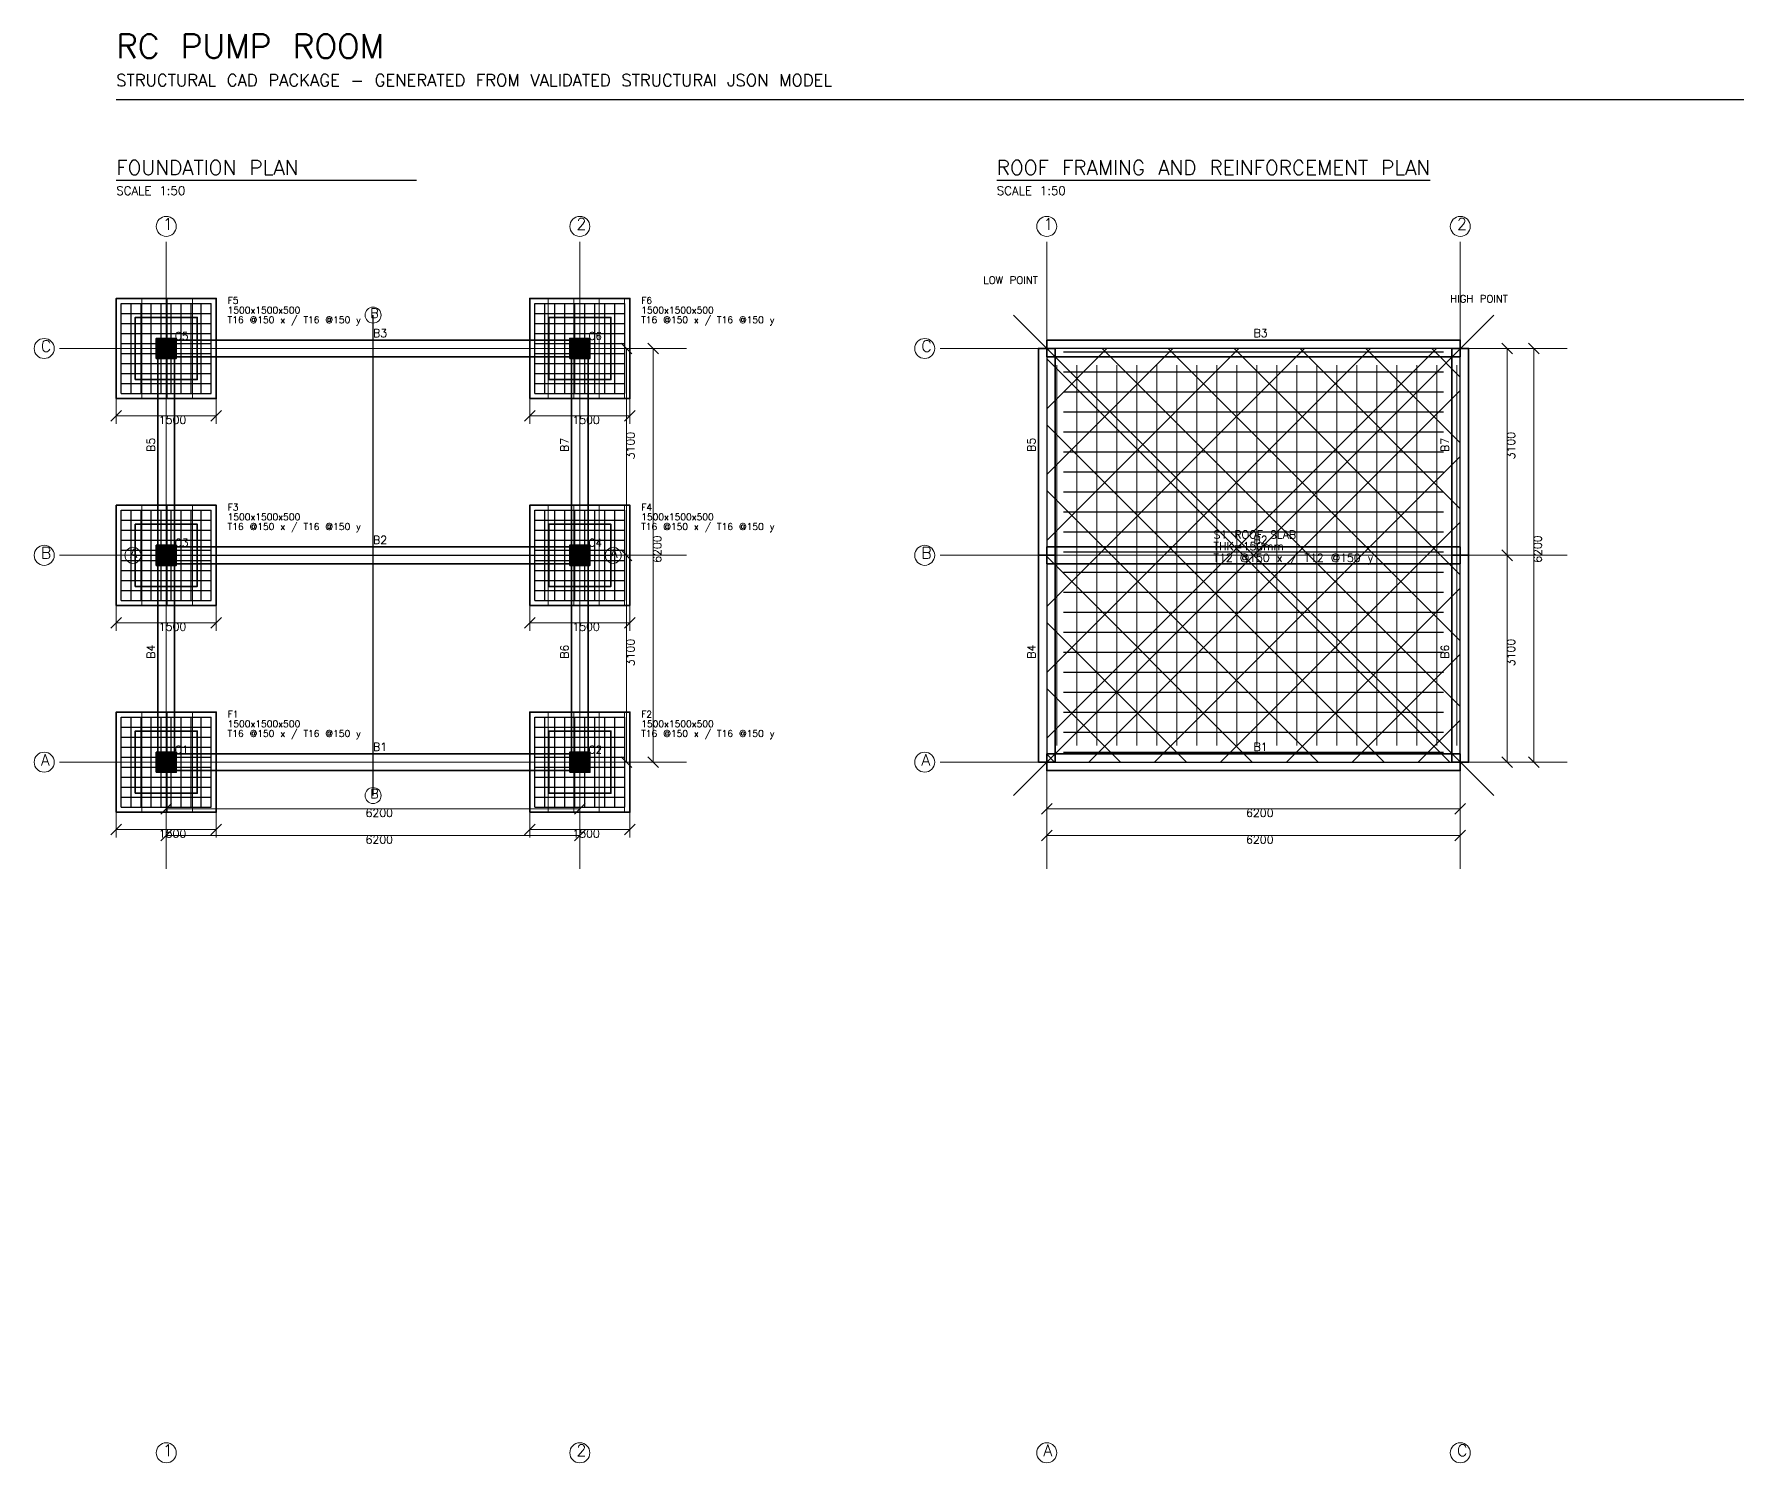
# Model space of a CAD drawing. Header units: millimetres. Extents: x -1230 to 30560, y -36272 to 11660.
# Drawn here: x -1230 to 24400, y -9750 to 11660 of the extents above; entities that cross this region are included whole.
import ezdxf

# ---------------------------------------------------------------- set-up
doc = ezdxf.new("R2010")
doc.units = ezdxf.units.MM
for name, color, linetype, lineweight in [('SAI-A-BORDER', 7, 'Continuous', 25), ('SAI-A-DIMS', 6, 'Continuous', 13), ('SAI-A-GRID', 1, 'Continuous', 13), ('SAI-A-SECTION', 1, 'Continuous', 25), ('SAI-A-TEXT', 4, 'Continuous', 13), ('SAI-A-TITLE', 6, 'Continuous', 30), ('SAI-H-CONCRETE', 8, 'Continuous', 13), ('SAI-S-BEAM', 30, 'Continuous', 35), ('SAI-S-COLUMN', 5, 'Continuous', 35), ('SAI-S-CONCRETE', 30, 'Continuous', 35), ('SAI-S-FOOTING', 2, 'Continuous', 35), ('SAI-S-REBAR', 1, 'Continuous', 25), ('SAI-S-SLAB', 4, 'Continuous', 25), ('SAI-S-TIES', 3, 'Continuous', 20), ('SAI-X-REFERENCE', 9, 'Continuous', 13)]:
    doc.layers.add(name, color=color, linetype=linetype, lineweight=lineweight)
doc.styles.add('SAI-STANDARD', font='txt.shx')

msp = doc.modelspace()

# ---------------------------------------------------------------- hatches: boundary and pattern name
at = {"layer": 'SAI-H-CONCRETE'}
h = msp.add_hatch(dxfattribs=at)
h.set_pattern_fill('ANSI31', scale=120, angle=45)
h.paths.add_polyline_path([(0, 6200), (1500, 6200), (1500, 7700), (0, 7700)])
h = msp.add_hatch(dxfattribs=at)
h.set_pattern_fill('ANSI31', scale=120, angle=45)
h.paths.add_polyline_path([(6200, 6200), (7700, 6200), (7700, 7700), (6200, 7700)])
h = msp.add_hatch(dxfattribs=at)
h.set_pattern_fill('ANSI37', scale=220)
h.paths.add_polyline_path([(13950, 750), (20150, 750), (20150, 6950), (13950, 6950)])
h = msp.add_hatch(dxfattribs=at)
h.set_pattern_fill('ANSI31', scale=120, angle=45)
h.paths.add_polyline_path([(0, 3100), (1500, 3100), (1500, 4600), (0, 4600)])
h = msp.add_hatch(dxfattribs=at)
h.set_pattern_fill('ANSI31', scale=120, angle=45)
h.paths.add_polyline_path([(6200, 3100), (7700, 3100), (7700, 4600), (6200, 4600)])
h = msp.add_hatch(dxfattribs=at)
h.set_pattern_fill('ANSI31', scale=120, angle=45)
h.paths.add_polyline_path([(0, 0), (1500, 0), (1500, 1500), (0, 1500)])
h = msp.add_hatch(dxfattribs=at)
h.set_pattern_fill('ANSI31', scale=120, angle=45)
h.paths.add_polyline_path([(6200, 0), (7700, 0), (7700, 1500), (6200, 1500)])
at = {"layer": 'SAI-S-COLUMN'}
h = msp.add_hatch(color=5, dxfattribs=at)
h.dxf.hatch_style = 1
h.paths.add_polyline_path([(600, 6800), (900, 6800), (900, 7100), (600, 7100)])
h = msp.add_hatch(color=5, dxfattribs=at)
h.dxf.hatch_style = 1
h.paths.add_polyline_path([(6800, 6800), (7100, 6800), (7100, 7100), (6800, 7100)])
h = msp.add_hatch(color=5, dxfattribs=at)
h.dxf.hatch_style = 1
h.paths.add_polyline_path([(600, 3700), (900, 3700), (900, 4000), (600, 4000)])
h = msp.add_hatch(color=5, dxfattribs=at)
h.dxf.hatch_style = 1
h.paths.add_polyline_path([(6800, 3700), (7100, 3700), (7100, 4000), (6800, 4000)])
h = msp.add_hatch(color=5, dxfattribs=at)
h.dxf.hatch_style = 1
h.paths.add_polyline_path([(600, 600), (900, 600), (900, 900), (600, 900)])
h = msp.add_hatch(color=5, dxfattribs=at)
h.dxf.hatch_style = 1
h.paths.add_polyline_path([(6800, 600), (7100, 600), (7100, 900), (6800, 900)])

# ---------------------------------------------------------------- linework, layer by layer
at = {"layer": 'SAI-A-BORDER'}
msp.add_line((0, 10680), (24400, 10680), dxfattribs=at)
at = {"layer": 'SAI-A-DIMS'}
for p, q in [((6950, 6950), (8170, 6950)), ((6950, 6950), (7770, 6950)), ((7570, 7030), (7730, 6870)), ((7650, 3850), (7650, 6950)), ((7970, 7030), (8130, 6870)), ((8050, 750), (8050, 6950)), ((20150, 6950), (21370, 6950)), ((20150, 6950), (20970, 6950)), ((20770, 7030), (20930, 6870)), ((20850, 3850), (20850, 6950)), ((21170, 7030), (21330, 6870)), ((21250, 750), (21250, 6950)), ((0, 6200), (0, 5820)), ((1500, 6200), (1500, 5820)), ((6200, 6200), (6200, 5820)), ((7700, 6200), (7700, 5820)), ((-80, 5860), (80, 6020)), ((0, 5940), (1500, 5940)), ((1420, 5860), (1580, 6020)), ((6120, 5860), (6280, 6020)), ((6200, 5940), (7700, 5940)), ((7620, 5860), (7780, 6020)), ((6950, 3850), (7770, 3850)), ((6950, 3850), (7770, 3850)), ((7570, 3930), (7730, 3770)), ((7570, 3930), (7730, 3770)), ((7650, 750), (7650, 3850)), ((20150, 3850), (20970, 3850)), ((20150, 3850), (20970, 3850)), ((20770, 3930), (20930, 3770)), ((20770, 3930), (20930, 3770)), ((20850, 750), (20850, 3850)), ((0, 3100), (0, 2720)), ((1500, 3100), (1500, 2720)), ((6200, 3100), (6200, 2720)), ((7700, 3100), (7700, 2720)), ((-80, 2760), (80, 2920)), ((0, 2840), (1500, 2840)), ((1420, 2760), (1580, 2920)), ((6120, 2760), (6280, 2920)), ((6200, 2840), (7700, 2840)), ((7620, 2760), (7780, 2920)), ((7570, 830), (7730, 670)), ((7970, 830), (8130, 670)), ((20770, 830), (20930, 670)), ((21170, 830), (21330, 670)), ((750, 750), (750, -470)), ((750, 750), (750, -70)), ((6950, 750), (6950, -470)), ((6950, 750), (8170, 750)), ((6950, 750), (6950, -70)), ((6950, 750), (7770, 750)), ((13950, 750), (13950, -470)), ((13950, 750), (13950, -70)), ((20150, 750), (20150, -470)), ((20150, 750), (21370, 750)), ((20150, 750), (20150, -70)), ((20150, 750), (20970, 750)), ((0, 0), (0, -380)), ((670, -30), (830, 130)), ((750, 50), (6950, 50)), ((1500, 0), (1500, -380)), ((6200, 0), (6200, -380)), ((6870, -30), (7030, 130)), ((7700, 0), (7700, -380)), ((13870, -30), (14030, 130)), ((13950, 50), (20150, 50)), ((20070, -30), (20230, 130)), ((-80, -340), (80, -180)), ((1420, -340), (1580, -180)), ((6120, -340), (6280, -180)), ((7620, -340), (7780, -180)), ((0, -260), (1500, -260)), ((670, -430), (830, -270)), ((750, -350), (6950, -350)), ((6200, -260), (7700, -260)), ((6870, -430), (7030, -270)), ((13870, -430), (14030, -270)), ((13950, -350), (20150, -350)), ((20070, -430), (20230, -270))]:
    msp.add_line(p, q, dxfattribs=at)
at = {"layer": 'SAI-A-GRID'}
for p, q in [((750, -850), (750, 8550)), ((6950, -850), (6950, 8550)), ((13950, -850), (13950, 8550)), ((20150, -850), (20150, 8550)), ((-850, 6950), (8550, 6950)), ((12350, 6950), (21750, 6950)), ((-850, 3850), (8550, 3850)), ((12350, 3850), (21750, 3850)), ((-850, 750), (8550, 750)), ((12350, 750), (21750, 750))]:
    msp.add_line(p, q, dxfattribs=at)
for centre, radius in [((750, 8780), 150), ((6950, 8780), 150), ((13950, 8780), 150), ((20150, 8780), 150), ((3850, 7450), 120), ((-1080, 6950), 150), ((12120, 6950), 150), ((-1080, 3850), 150), ((250, 3850), 120), ((7450, 3850), 120), ((12120, 3850), 150), ((-1080, 750), 150), ((12120, 750), 150), ((3850, 250), 120), ((750, -9600), 150), ((6950, -9600), 150), ((13950, -9600), 150), ((20150, -9600), 150)]:
    msp.add_circle(centre, radius, dxfattribs=at)
at = {"layer": 'SAI-A-SECTION'}
for p, q in [((3850, 250), (3850, 7450)), ((250, 3850), (7450, 3850))]:
    msp.add_line(p, q, dxfattribs=at)
at = {"layer": 'SAI-A-TITLE'}
for p, q in [((0, 9470), (4500, 9470)), ((13200, 9470), (19700, 9470))]:
    msp.add_line(p, q, dxfattribs=at)
at = {"layer": 'SAI-S-BEAM'}
for points in [[(625, 3850), (625, 6950), (875, 6950), (875, 3850), (625, 3850)], [(750, 7075), (6950, 7075), (6950, 6825), (750, 6825), (750, 7075)], [(6825, 3850), (6825, 6950), (7075, 6950), (7075, 3850), (6825, 3850)], [(13825, 3850), (13825, 6950), (14075, 6950), (14075, 3850), (13825, 3850)], [(13950, 7075), (20150, 7075), (20150, 6825), (13950, 6825), (13950, 7075)], [(20025, 3850), (20025, 6950), (20275, 6950), (20275, 3850), (20025, 3850)], [(625, 750), (625, 3850), (875, 3850), (875, 750), (625, 750)], [(750, 3975), (6950, 3975), (6950, 3725), (750, 3725), (750, 3975)], [(6825, 750), (6825, 3850), (7075, 3850), (7075, 750), (6825, 750)], [(13825, 750), (13825, 3850), (14075, 3850), (14075, 750), (13825, 750)], [(13950, 3975), (20150, 3975), (20150, 3725), (13950, 3725), (13950, 3975)], [(20025, 750), (20025, 3850), (20275, 3850), (20275, 750), (20025, 750)], [(750, 875), (6950, 875), (6950, 625), (750, 625), (750, 875)], [(13950, 875), (20150, 875), (20150, 625), (13950, 625), (13950, 875)]]:
    msp.add_lwpolyline(points, dxfattribs=at)
at = {"layer": 'SAI-S-COLUMN'}
for points in [[(600, 6800), (900, 6800), (900, 7100), (600, 7100), (600, 6800)], [(6800, 6800), (7100, 6800), (7100, 7100), (6800, 7100), (6800, 6800)], [(600, 3700), (900, 3700), (900, 4000), (600, 4000), (600, 3700)], [(6800, 3700), (7100, 3700), (7100, 4000), (6800, 4000), (6800, 3700)], [(600, 600), (900, 600), (900, 900), (600, 900), (600, 600)], [(6800, 600), (7100, 600), (7100, 900), (6800, 900), (6800, 600)]]:
    msp.add_lwpolyline(points, dxfattribs=at)
at = {"layer": 'SAI-S-CONCRETE'}
for points in [[(285, 6485), (1215, 6485), (1215, 7415), (285, 7415), (285, 6485)], [(6485, 6485), (7415, 6485), (7415, 7415), (6485, 7415), (6485, 6485)], [(285, 3385), (1215, 3385), (1215, 4315), (285, 4315), (285, 3385)], [(6485, 3385), (7415, 3385), (7415, 4315), (6485, 4315), (6485, 3385)], [(285, 285), (1215, 285), (1215, 1215), (285, 1215), (285, 285)], [(6485, 285), (7415, 285), (7415, 1215), (6485, 1215), (6485, 285)]]:
    msp.add_lwpolyline(points, dxfattribs=at)
at = {"layer": 'SAI-S-FOOTING'}
for points in [[(0, 6200), (1500, 6200), (1500, 7700), (0, 7700), (0, 6200)], [(6200, 6200), (7700, 6200), (7700, 7700), (6200, 7700), (6200, 6200)], [(0, 3100), (1500, 3100), (1500, 4600), (0, 4600), (0, 3100)], [(6200, 3100), (7700, 3100), (7700, 4600), (6200, 4600), (6200, 3100)], [(0, 0), (1500, 0), (1500, 1500), (0, 1500), (0, 0)], [(6200, 0), (7700, 0), (7700, 1500), (6200, 1500), (6200, 0)]]:
    msp.add_lwpolyline(points, dxfattribs=at)
at = {"layer": 'SAI-S-REBAR'}
for p, q in [((75, 7625), (1425, 7625)), ((75, 6275), (75, 7625)), ((75, 7475), (1425, 7475)), ((225, 6275), (225, 7625)), ((375, 6275), (375, 7625)), ((525, 6275), (525, 7625)), ((675, 6275), (675, 7625)), ((825, 6275), (825, 7625)), ((975, 6275), (975, 7625)), ((1125, 6275), (1125, 7625)), ((1275, 6275), (1275, 7625)), ((1425, 6275), (1425, 7625)), ((6275, 7625), (7625, 7625)), ((6275, 6275), (6275, 7625)), ((6275, 7475), (7625, 7475)), ((6425, 6275), (6425, 7625)), ((6575, 6275), (6575, 7625)), ((6725, 6275), (6725, 7625)), ((6875, 6275), (6875, 7625)), ((7025, 6275), (7025, 7625)), ((7175, 6275), (7175, 7625)), ((7325, 6275), (7325, 7625)), ((7475, 6275), (7475, 7625)), ((7625, 6275), (7625, 7625)), ((75, 7325), (1425, 7325)), ((6275, 7325), (7625, 7325)), ((75, 7175), (1425, 7175)), ((75, 7025), (1425, 7025)), ((6275, 7175), (7625, 7175)), ((6275, 7025), (7625, 7025)), ((75, 6875), (1425, 6875)), ((75, 6725), (1425, 6725)), ((6275, 6875), (7625, 6875)), ((6275, 6725), (7625, 6725)), ((14200, 6900), (19900, 6900)), ((75, 6575), (1425, 6575)), ((75, 6425), (1425, 6425)), ((6275, 6575), (7625, 6575)), ((6275, 6425), (7625, 6425)), ((14200, 6600), (19900, 6600)), ((75, 6275), (1425, 6275)), ((6275, 6275), (7625, 6275)), ((14200, 6300), (19900, 6300)), ((14200, 6000), (19900, 6000)), ((14200, 5700), (19900, 5700)), ((14200, 5400), (19900, 5400)), ((14200, 5100), (19900, 5100)), ((14200, 4800), (19900, 4800)), ((75, 4525), (1425, 4525)), ((75, 3175), (75, 4525)), ((75, 4375), (1425, 4375)), ((225, 3175), (225, 4525)), ((375, 3175), (375, 4525)), ((525, 3175), (525, 4525)), ((675, 3175), (675, 4525)), ((825, 3175), (825, 4525)), ((975, 3175), (975, 4525)), ((1125, 3175), (1125, 4525)), ((1275, 3175), (1275, 4525)), ((1425, 3175), (1425, 4525)), ((6275, 4525), (7625, 4525)), ((6275, 3175), (6275, 4525)), ((6275, 4375), (7625, 4375)), ((6425, 3175), (6425, 4525)), ((6575, 3175), (6575, 4525)), ((6725, 3175), (6725, 4525)), ((6875, 3175), (6875, 4525)), ((7025, 3175), (7025, 4525)), ((7175, 3175), (7175, 4525)), ((7325, 3175), (7325, 4525)), ((7475, 3175), (7475, 4525)), ((7625, 3175), (7625, 4525)), ((14200, 4500), (19900, 4500)), ((75, 4225), (1425, 4225)), ((6275, 4225), (7625, 4225)), ((14200, 4200), (19900, 4200)), ((75, 4075), (1425, 4075)), ((75, 3925), (1425, 3925)), ((6275, 4075), (7625, 4075)), ((6275, 3925), (7625, 3925)), ((14200, 3900), (19900, 3900)), ((75, 3775), (1425, 3775)), ((75, 3625), (1425, 3625)), ((6275, 3775), (7625, 3775)), ((6275, 3625), (7625, 3625)), ((14200, 3600), (19900, 3600)), ((75, 3475), (1425, 3475)), ((6275, 3475), (7625, 3475)), ((75, 3325), (1425, 3325)), ((75, 3175), (1425, 3175)), ((6275, 3325), (7625, 3325)), ((6275, 3175), (7625, 3175)), ((14200, 3300), (19900, 3300)), ((14200, 3000), (19900, 3000)), ((14200, 2700), (19900, 2700)), ((14200, 2400), (19900, 2400)), ((14200, 2100), (19900, 2100)), ((14200, 1800), (19900, 1800)), ((75, 1425), (1425, 1425)), ((75, 75), (75, 1425)), ((225, 75), (225, 1425)), ((375, 75), (375, 1425)), ((525, 75), (525, 1425)), ((675, 75), (675, 1425)), ((825, 75), (825, 1425)), ((975, 75), (975, 1425)), ((1125, 75), (1125, 1425)), ((1275, 75), (1275, 1425)), ((1425, 75), (1425, 1425)), ((6275, 1425), (7625, 1425)), ((6275, 75), (6275, 1425)), ((6425, 75), (6425, 1425)), ((6575, 75), (6575, 1425)), ((6725, 75), (6725, 1425)), ((6875, 75), (6875, 1425)), ((7025, 75), (7025, 1425)), ((7175, 75), (7175, 1425)), ((7325, 75), (7325, 1425)), ((7475, 75), (7475, 1425)), ((7625, 75), (7625, 1425)), ((14200, 1500), (19900, 1500)), ((75, 1275), (1425, 1275)), ((75, 1125), (1425, 1125)), ((6275, 1275), (7625, 1275)), ((6275, 1125), (7625, 1125)), ((14200, 1200), (19900, 1200)), ((75, 975), (1425, 975)), ((75, 825), (1425, 825)), ((6275, 975), (7625, 975)), ((6275, 825), (7625, 825)), ((14200, 900), (19900, 900)), ((75, 675), (1425, 675)), ((75, 525), (1425, 525)), ((6275, 675), (7625, 675)), ((6275, 525), (7625, 525)), ((75, 375), (1425, 375)), ((6275, 375), (7625, 375)), ((75, 225), (1425, 225)), ((75, 75), (1425, 75)), ((6275, 225), (7625, 225)), ((6275, 75), (7625, 75))]:
    msp.add_line(p, q, dxfattribs=at)
at = {"layer": 'SAI-S-SLAB'}
msp.add_lwpolyline([(13950, 750), (20150, 750), (20150, 6950), (13950, 6950), (13950, 750)], dxfattribs=at)
at = {"layer": 'SAI-S-TIES'}
for p, q in [((13450, 250), (20650, 7450)), ((20650, 250), (13450, 7450)), ((14100, 1000), (14100, 6700)), ((14400, 1000), (14400, 6700)), ((14700, 1000), (14700, 6700)), ((15000, 1000), (15000, 6700)), ((15300, 1000), (15300, 6700)), ((15600, 1000), (15600, 6700)), ((15900, 1000), (15900, 6700)), ((16200, 1000), (16200, 6700)), ((16500, 1000), (16500, 6700)), ((16800, 1000), (16800, 6700)), ((17100, 1000), (17100, 6700)), ((17400, 1000), (17400, 6700)), ((17700, 1000), (17700, 6700)), ((18000, 1000), (18000, 6700)), ((18300, 1000), (18300, 6700)), ((18600, 1000), (18600, 6700)), ((18900, 1000), (18900, 6700)), ((19200, 1000), (19200, 6700)), ((19500, 1000), (19500, 6700)), ((19800, 1000), (19800, 6700)), ((20100, 1000), (20100, 6700))]:
    msp.add_line(p, q, dxfattribs=at)
at = {"layer": 'SAI-X-REFERENCE'}
for p, q in [((750, 6950), (6950, 6950)), ((750, 3850), (750, 6950)), ((6950, 3850), (6950, 6950)), ((13950, 6950), (20150, 6950)), ((13950, 3850), (13950, 6950)), ((20150, 3850), (20150, 6950)), ((750, 3850), (6950, 3850)), ((750, 750), (750, 3850)), ((6950, 750), (6950, 3850)), ((13950, 3850), (20150, 3850)), ((13950, 750), (13950, 3850)), ((20150, 750), (20150, 3850)), ((750, 750), (6950, 750)), ((13950, 750), (20150, 750))]:
    msp.add_line(p, q, dxfattribs=at)

# ---------------------------------------------------------------- texts
at = {"layer": 'SAI-A-DIMS', "style": 'SAI-STANDARD'}
for s, p in [('1500', (638, 5820)), ('1500', (6838, 5820)), ('1500', (638, 2720)), ('1500', (6838, 2720)), ('6200', (3738, -70)), ('6200', (16938, -70)), ('1500', (638, -380)), ('6200', (3738, -470)), ('1500', (6838, -380)), ('6200', (16938, -470))]:
    msp.add_text(s, height=120, dxfattribs=at).set_placement(p)
for s, p in [('3100', (7770, 5288)), ('3100', (20970, 5288)), ('6200', (8170, 3738)), ('6200', (21370, 3738)), ('3100', (7770, 2188)), ('3100', (20970, 2188))]:
    msp.add_text(s, height=120, rotation=90, dxfattribs=at).set_placement(p)
at = {"layer": 'SAI-A-GRID', "style": 'SAI-STANDARD'}
for s, height, p in [('1', 172, (700, 8730)), ('2', 172, (6900, 8730)), ('1', 172, (13900, 8730)), ('2', 172, (20100, 8730)), ('B', 138, (3810, 7410)), ('C', 172, (-1130, 6900)), ('C', 172, (12070, 6900)), ('B', 172, (-1130, 3800)), ('A', 138, (210, 3810)), ('A', 138, (7410, 3810)), ('B', 172, (12070, 3800)), ('A', 172, (-1130, 700)), ('A', 172, (12070, 700)), ('B', 138, (3810, 210)), ('1', 172, (700, -9650)), ('2', 172, (6900, -9650)), ('A', 172, (13900, -9650)), ('C', 172, (20100, -9650))]:
    msp.add_text(s, height=height, dxfattribs=at).set_placement(p)
at = {"layer": 'SAI-A-SECTION', "style": 'SAI-STANDARD'}
for s, p in [('LOW POINT', (13000, 7920)), ('HIGH POINT', (20000, 7640))]:
    msp.add_text(s, height=110, dxfattribs=at).set_placement(p)
at = {"layer": 'SAI-A-TEXT', "style": 'SAI-STANDARD'}
for s, height, p in [('STRUCTURAL CAD PACKAGE - GENERATED FROM VALIDATED STRUCTURAI JSON MODEL', 180, (0, 10880)), ('SCALE 1:50', 130, (0, 9250)), ('SCALE 1:50', 130, (13200, 9250)), ('F5', 100, (1670, 7620)), ('F6', 100, (7870, 7620)), ('T16 @150 x / T16 @150 y', 100, (1670, 7330)), ('1500x1500x500', 100, (1670, 7475)), ('T16 @150 x / T16 @150 y', 100, (7870, 7330)), ('1500x1500x500', 100, (7870, 7475)), ('C5', 115, (880, 7080)), ('B3', 120, (3850, 7120)), ('C6', 115, (7080, 7080)), ('B3', 120, (17050, 7120)), ('F3', 100, (1670, 4520)), ('F4', 100, (7870, 4520)), ('1500x1500x500', 100, (1670, 4375)), ('1500x1500x500', 100, (7870, 4375)), ('T16 @150 x / T16 @150 y', 100, (1670, 4230)), ('B2', 120, (3850, 4020)), ('T16 @150 x / T16 @150 y', 100, (7870, 4230)), ('S1 ROOF SLAB', 120, (16450, 4100)), ('B2', 120, (17050, 4020)), ('C3', 115, (880, 3980)), ('C4', 115, (7080, 3980)), ('THK=150mm', 120, (16450, 3926)), ('T12 @150 x / T12 @150 y', 120, (16450, 3752)), ('F1', 100, (1670, 1420)), ('1500x1500x500', 100, (1670, 1275)), ('F2', 100, (7870, 1420)), ('1500x1500x500', 100, (7870, 1275)), ('T16 @150 x / T16 @150 y', 100, (1670, 1130)), ('B1', 120, (3850, 920)), ('T16 @150 x / T16 @150 y', 100, (7870, 1130)), ('B1', 120, (17050, 920)), ('C1', 115, (880, 880)), ('C2', 115, (7080, 880))]:
    msp.add_text(s, height=height, dxfattribs=at).set_placement(p)
for s, p in [('B5', (580, 5400)), ('B7', (6780, 5400)), ('B5', (13780, 5400)), ('B7', (19980, 5400)), ('B4', (580, 2300)), ('B6', (6780, 2300)), ('B4', (13780, 2300)), ('B6', (19980, 2300))]:
    msp.add_text(s, height=120, rotation=90, dxfattribs=at).set_placement(p)
at = {"layer": 'SAI-A-TITLE', "style": 'SAI-STANDARD'}
for s, height, p in [('RC PUMP ROOM', 360, (0, 11300)), ('FOUNDATION PLAN', 220, (0, 9550)), ('ROOF FRAMING AND REINFORCEMENT PLAN', 220, (13200, 9550))]:
    msp.add_text(s, height=height, dxfattribs=at).set_placement(p)

doc.saveas('drawing.dxf')
